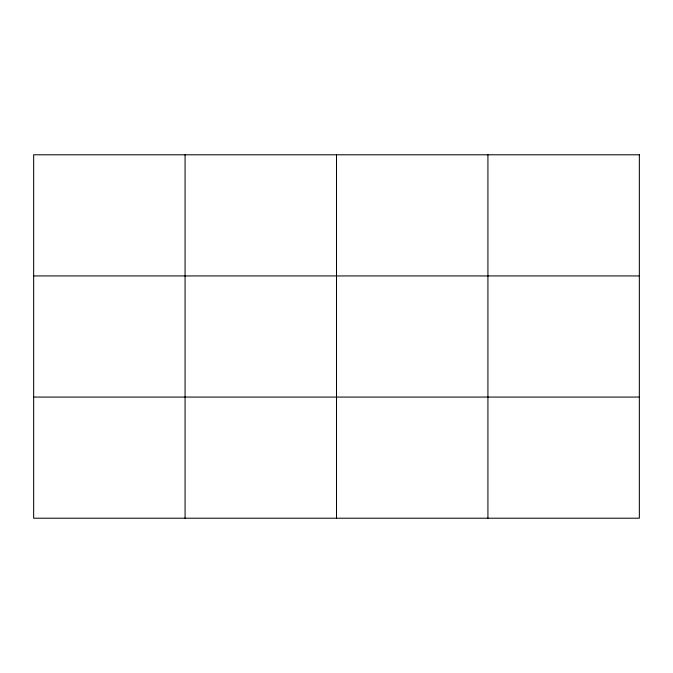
<?xml version="1.0" encoding="UTF-8"?>
<svg xmlns="http://www.w3.org/2000/svg" width="673" height="673" viewBox="0 0 673 673"><rect width="100%" height="100%" fill="white"/><g stroke="black" fill="none" stroke-linecap="round" stroke-linejoin="round"><path stroke-width="1.01" d="M33.65 275.93L639.35 275.93M33.65 397.07L639.35 397.07M487.925 154.79L487.925 518.21M336.5 154.79L336.5 518.21M185.075 154.79L185.075 518.21M639.35 154.79L33.65 154.79L33.65 518.21L639.35 518.21L639.35 154.79"/></g></svg>
